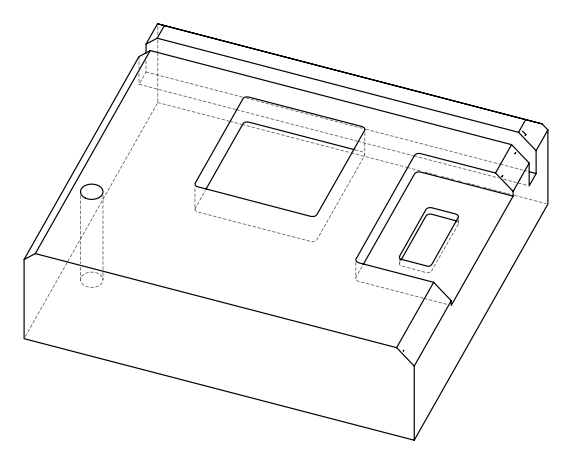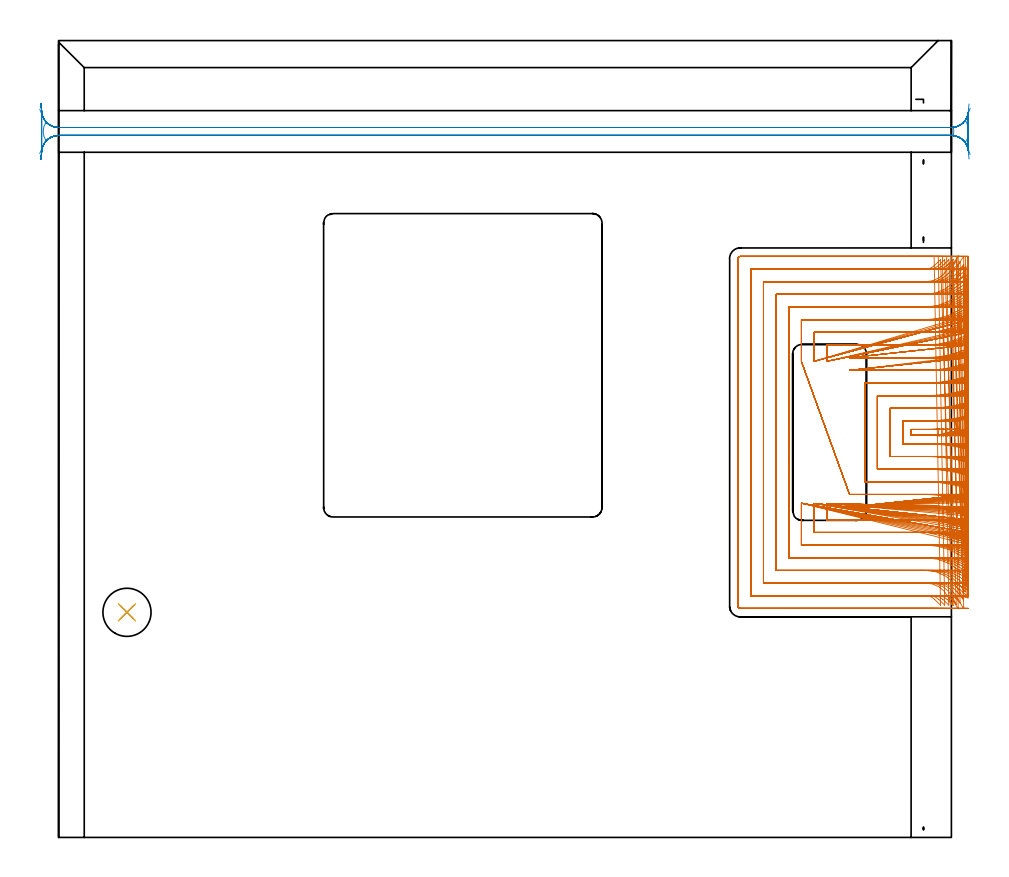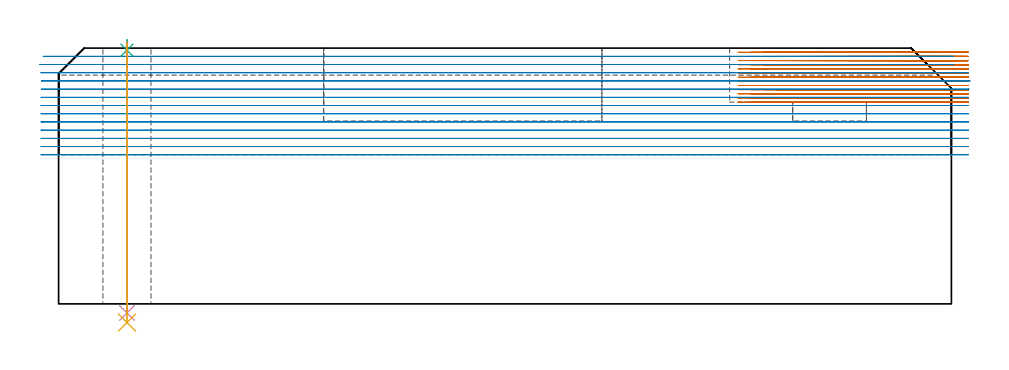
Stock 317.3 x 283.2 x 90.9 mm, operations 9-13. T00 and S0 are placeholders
(PLAN: 13 operations, 5 tool changes, 244.9 min)
(1 AREA_MILL | FG_CHAMFER_SURFACE | UGT0205_001 | 1.81 min | 4923 mm3)
(2 AREA_MILL_1 | FG_CHAMFER_SURFACE_1 | UGT0205_001 | 7.97 min | 10306 mm3)
(3 AREA_MILL_2 | FG_CHAMFER_SURFACE_2 | UGT0205_001 | 3.94 min | 8739 mm3)
(4 AREA_MILL_3 | FG_CHAMFER_SURFACE_3 | UGT0205_001 | 9.92 min | 14595 mm3)
(5 AREA_MILL_4 | FG_CHAMFER_SURFACE_4 | UGT0205_001 | 1.21 min | 2592 mm3)
(6 AREA_MILL_5 | FG_CHAMFER_SURFACE_5 | UGT0205_001 | 0.82 min | 968 mm3)
(7 MILL_RECTANGULAR_POCKET | POCKET_RECTANGULAR_STRAIGHT | NXT0201_008 | Follow Part, ap 1.5, ae 75% | 14.29 min | 42189 mm3)
(8 MILL_RECTANGULAR_POCKET_1 | POCKET_RECTANGULAR_STRAIGHT_1 | NXT0201_008 | Follow Part, ap 1.5, ae 75% | 85.88 min | 275939 mm3)
(9 MILL_SLOT | SLOT_PARTIAL_RECTANGULAR | NXT0201_008 | Follow Part, ap 1.5, ae 75% | 100.16 min | 165555 mm3)
(10 MILL_RECTANGULAR_SLOT | SLOT_RECTANGULAR | NXT0201_011 | Follow Part, ap 3, ae 75% | 18.06 min | 176289 mm3)
(11 SPOT_DRILL | STEP1HOLE | NXT0321_9005460120000 | 0.03 min | 5 mm3)
(12 DRILL_THROUGH_HOLE_INTO_CENTER | STEP1HOLE | NXT0301_065 | 0.39 min | 6287 mm3)
(13 DRILL_TO_ENLARGE_THROUGH_HOLE | STEP1HOLE | UGT0301_242 | 0.4 min | 14551 mm3)
(TOOL UGT0205_001 | Chamfer Mill 20 x 3 x 45 deg. | D20 FL50 Z2)
(TOOL NXT0201_008 | ENDMILL 6mm [2P460-0600-NA 1630] | D6 FL26 Z6)
(TOOL NXT0201_011 | ENDMILL 12mm [2P460-1200-NA 1630] | D12 FL38 Z6)
(TOOL NXT0321_9005460120000 | NC Spot Drill, 142deg, 12mm, Carbide, Uncoated | D12 PA142 FL30 Z2)
(TOOL NXT0301_065 | Carbide Drill 9.4mm [860.1-0940-075A1-MM 2214] | D9.4 PA140 FL98 Z2)
(TOOL UGT0301_242 | Twist Drill 17.1 mm | D17.1 PA118 FL130 Z2)
(OP 9 MILL_SLOT)
G17 G21 G94 G90
T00 M6
G54
G17 G0 G90 X323.244 Y145.26 S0 M3
G43 Z100.9 H1
Z89.423
G94 G1 X320.3 Y144.682 F250.
G2 X315.67 Y143.95 R63. F500.
G1 X312.936 Y142.714
G3 X308.152 Y142.9 R61.5
G1 X303.
Y145.
X308.155
G3 X312.936 Y145.186 R61.5
X312.936 Y142.714 R3.
G1 X315.67 Y143.95
G2 X320.3 Y143.218 R63.
G1 X323.244 Y142.639 F250.
X323.235 Y149.897
X320.3 Y149.275
G2 X308.155 Y148. R58.5 F500.
G1 X300.
Y139.9
X308.152
G2 X320.3 Y138.625 R58.5
G1 X323.235 Y138.002 F250.
X323.223 Y154.558
X320.3 Y153.883
G2 X308.155 Y152.5 R54. F500.
G1 X295.5
Y135.4
X308.152
G2 X320.3 Y134.016 R54.
G1 X323.223 Y133.341 F250.
X323.208 Y159.249
X320.3 Y158.513
G2 X308.155 Y157. R49.5 F500.
G1 X291.
Y130.9
X308.152
G2 X320.3 Y129.386 R49.5
G1 X323.208 Y128.65 F250.
X323.189 Y163.98
X320.3 Y163.17
G2 X308.155 Y161.5 R45. F500.
G1 X286.5
Y126.4
X308.152
G2 X320.3 Y124.729 R45.
G1 X323.189 Y123.919 F250.
X323.162 Y168.764
X320.3 Y167.864
G2 X308.155 Y166. R40.5 F500.
G1 X284.1
X281.1 F250.
G0 Z100.9
X323.124 Y173.623
Z89.423
G1 X320.3 Y172.611
G2 X308.155 Y170.5 R36. F500.
G1 X284.1
X281.1 F250.
G0 Z100.9
X323.068 Y178.592
Z89.423
G1 X320.3 Y177.435
G2 X308.155 Y175. R31.5 F500.
G1 X273.
Y172.2
Y169.2 F250.
G0 Z100.9
X322.979 Y183.735
Z89.423
G1 X320.3 Y182.386
G2 X308.155 Y179.5 R27. F500.
G1 X268.5
Y172.2
Y169.2 F250.
G0 Z100.9
X322.825 Y189.179
Z89.423
G1 X320.3 Y187.559
G2 X308.155 Y184. R22.5 F500.
G1 X264.
Y172.112
Y169.112 F250.
X281.1 Y121.9 F500.
X284.1 F250.
X308.152 F500.
G2 X320.3 Y120.035 R40.5
G1 X323.162 Y119.135 F250.
X281.1 Y117.4 F500.
X284.1 F250.
X308.152 F500.
G2 X320.3 Y115.288 R36.
G1 X323.124 Y114.276 F250.
X273. Y118.7 F500.
Y115.7 F250.
Y112.9 F500.
X308.152
G2 X320.3 Y110.463 R31.5
G1 X323.068 Y109.306 F250.
X268.5 Y118.7 F500.
Y115.7 F250.
Y108.4 F500.
X308.152
G2 X320.3 Y105.513 R27.
G1 X322.979 Y104.163 F250.
X264. Y118.782 F500.
Y115.782 F250.
Y103.9 F500.
X308.152
G2 X320.3 Y100.339 R22.5
G1 X322.825 Y98.719 F250.
X322.514 Y195.239
X320.3 Y193.215
G2 X308.155 Y188.5 R18. F500.
G1 X259.5
Y99.4
X308.152
G2 X320.3 Y94.682 R18.
G1 X322.514 Y92.658 F250.
X321.541 Y203.027
X320.175 Y200.355
G2 X308.155 Y193. R13.5 F500.
G1 X255.
Y94.9
X308.152
G2 X320.174 Y87.541 R13.5
G1 X321.539 Y84.869 F250.
X317.551 Y205.187 F500.
X316.217 Y202.5 F250.
G2 X308.155 Y197.5 R9. F500.
G1 X250.5
Y90.4
X308.152
G2 X316.214 Y85.4 R9.
G1 X317.547 Y82.712 F250.
X313.443 Y205.366 F500.
X311.293 Y203.274 F250.
G2 X308.155 Y202. R4.5 F500.
G1 X246.
Y85.9
X308.152
G2 X311.29 Y84.625 R4.5
G1 X313.44 Y82.533 F250.
X311.155 Y206.5 F500.
X308.155 F250.
X242.2 F500.
G3 X241.5 Y205.8 R0.7
G1 Y82.1
G3 X242.2 Y81.4 R0.7
G1 X308.152
X311.152 F250.
G0 Z100.9
X323.257 Y144.919
Z87.946
G1 X320.3 Y144.41
G2 X317.146 Y143.95 R63. F500.
G1 X314.413 Y142.714
G3 X309.631 Y142.9 R61.5
G1 X303.
Y145.
X309.629
G3 X314.413 Y145.186 R61.5
X314.413 Y142.714 R3.
G1 X317.146 Y143.95
G2 X320.3 Y143.49 R63.
G1 X323.257 Y142.982 F250.
X323.25 Y149.529
X320.3 Y148.982
G2 X309.629 Y148. R58.5 F500.
G1 X300.
Y139.9
X309.631
G2 X320.3 Y138.919 R58.5
G1 X323.25 Y138.372 F250.
X323.241 Y154.158
X320.3 Y153.565
G2 X309.629 Y152.5 R54. F500.
G1 X295.5
Y135.4
X309.631
G2 X320.3 Y134.336 R54.
G1 X323.241 Y133.743 F250.
X323.229 Y158.811
X320.3 Y158.164
G2 X309.629 Y157. R49.5 F500.
G1 X291.
Y130.9
X309.631
G2 X320.3 Y129.737 R49.5
G1 X323.229 Y129.09 F250.
X323.214 Y163.495
X320.3 Y162.784
G2 X309.629 Y161.5 R45. F500.
G1 X286.5
Y126.4
X309.631
G2 X320.3 Y125.117 R45.
G1 X323.214 Y124.406 F250.
X323.194 Y168.222
X320.3 Y167.431
G2 X309.629 Y166. R40.5 F500.
G1 X284.1
X281.1 F250.
G0 Z100.9
X323.165 Y173.007
Z87.946
G1 X320.3 Y172.118
G2 X309.629 Y170.5 R36. F500.
G1 X284.1
X281.1 F250.
G0 Z100.9
X323.123 Y177.879
Z87.946
G1 X320.3 Y176.863
G2 X309.629 Y175. R31.5 F500.
G1 X273.
Y172.2
Y169.2 F250.
G0 Z100.9
X323.056 Y182.884
Z87.946
G1 X320.3 Y181.698
G2 X309.629 Y179.5 R27. F500.
G1 X268.5
Y172.2
Y169.2 F250.
G0 Z100.9
X322.941 Y188.115
Z87.946
G1 X320.3 Y186.692
G2 X309.629 Y184. R22.5 F500.
G1 X264.
Y172.112
Y169.112 F250.
X281.1 Y121.9 F500.
X284.1 F250.
X309.631 F500.
G2 X320.3 Y120.47 R40.5
G1 X323.194 Y119.679 F250.
X281.1 Y117.4 F500.
X284.1 F250.
X309.631 F500.
G2 X320.3 Y115.783 R36.
G1 X323.165 Y114.894 F250.
X273. Y118.7 F500.
Y115.7 F250.
Y112.9 F500.
X309.631
G2 X320.3 Y111.038 R31.5
G1 X323.123 Y110.022 F250.
X268.5 Y118.7 F500.
Y115.7 F250.
Y108.4 F500.
X309.631
G2 X320.3 Y106.203 R27.
G1 X323.056 Y105.017 F250.
X264. Y118.782 F500.
Y115.782 F250.
Y103.9 F500.
X309.631
G2 X320.3 Y101.21 R22.5
G1 X322.941 Y99.787 F250.
X322.716 Y193.783
X320.3 Y192.005
G2 X309.629 Y188.5 R18. F500.
G1 X259.5
Y99.4
X309.631
G2 X320.3 Y95.898 R18.
G1 X322.716 Y94.12 F250.
X322.137 Y200.603
X320.3 Y198.231
G2 X309.629 Y193. R13.5 F500.
G1 X255.
Y94.9
X309.631
G2 X320.3 Y89.672 R13.5
G1 X322.138 Y87.302 F250.
X319.02 Y205.159 F500.
X317.679 Y202.476 F250.
G2 X309.629 Y197.5 R9. F500.
G1 X250.5
Y90.4
X309.631
G2 X317.682 Y85.424 R9.
G1 X319.023 Y82.741 F250.
X314.915 Y205.359 F500.
X312.762 Y203.27 F250.
G2 X309.629 Y202. R4.5 F500.
G1 X246.
Y85.9
X309.631
G2 X312.764 Y84.631 R4.5
G1 X314.918 Y82.542 F250.
X312.629 Y206.5 F500.
X309.629 F250.
X242.2 F500.
G3 X241.5 Y205.8 R0.7
G1 Y82.1
G3 X242.2 Y81.4 R0.7
G1 X309.631
X312.631 F250.
G0 Z100.9
X323.268 Y144.612
Z86.469
G1 X320.3 Y144.174
G2 X318.624 Y143.95 R63. F500.
G1 X315.891 Y142.714
G3 X311.108 Y142.9 R61.5
G1 X303.
Y145.
X311.107
G3 X315.891 Y145.186 R61.5
X315.891 Y142.714 R3.
G1 X318.624 Y143.95
G2 X320.3 Y143.726 R63.
G1 X323.268 Y143.288 F250.
X323.263 Y149.198
X320.3 Y148.727
G2 X311.107 Y148. R58.5 F500.
G1 X300.
Y139.9
X311.108
G2 X320.3 Y139.173 R58.5
G1 X323.263 Y138.702 F250.
X323.256 Y153.799
X320.3 Y153.288
G2 X311.107 Y152.5 R54. F500.
G1 X295.5
Y135.4
X311.108
G2 X320.3 Y134.612 R54.
G1 X323.256 Y134.101 F250.
X323.248 Y158.418
X320.3 Y157.861
G2 X311.107 Y157. R49.5 F500.
G1 X291.
Y130.9
X311.108
G2 X320.3 Y130.039 R49.5
G1 X323.248 Y129.482 F250.
X323.237 Y163.062
X320.3 Y162.449
G2 X311.107 Y161.5 R45. F500.
G1 X286.5
Y126.4
X311.108
G2 X320.3 Y125.451 R45.
G1 X323.237 Y124.838 F250.
X323.222 Y167.738
X320.3 Y167.057
G2 X311.107 Y166. R40.5 F500.
G1 X284.1
X281.1 F250.
G0 Z100.9
X323.201 Y172.46
Z86.469
G1 X320.3 Y171.694
G2 X311.107 Y170.5 R36. F500.
G1 X284.1
X281.1 F250.
G0 Z100.9
X323.169 Y177.247
Z86.469
G1 X320.3 Y176.371
G2 X311.107 Y175. R31.5 F500.
G1 X273.
Y172.2
Y169.2 F250.
G0 Z100.9
X323.121 Y182.135
Z86.469
G1 X320.3 Y181.113
G2 X311.107 Y179.5 R27. F500.
G1 X268.5
Y172.2
Y169.2 F250.
G0 Z100.9
X323.038 Y187.189
Z86.469
G1 X320.3 Y185.964
G2 X311.107 Y184. R22.5 F500.
G1 X264.
Y172.112
Y169.112 F250.
X281.1 Y121.9 F500.
X284.1 F250.
X311.108 F500.
G2 X320.3 Y120.843 R40.5
G1 X323.222 Y120.162 F250.
X281.1 Y117.4 F500.
X284.1 F250.
X311.108 F500.
G2 X320.3 Y116.207 R36.
G1 X323.201 Y115.441 F250.
X273. Y118.7 F500.
Y115.7 F250.
Y112.9 F500.
X311.108
G2 X320.3 Y111.529 R31.5
G1 X323.169 Y110.654 F250.
X268.5 Y118.7 F500.
Y115.7 F250.
Y108.4 F500.
X311.108
G2 X320.3 Y106.787 R27.
G1 X323.121 Y105.766 F250.
X264. Y118.782 F500.
Y115.782 F250.
Y103.9 F500.
X311.108
G2 X320.3 Y101.937 R22.5
G1 X323.038 Y100.711 F250.
X322.879 Y192.557
X320.3 Y191.025
G2 X311.107 Y188.5 R18. F500.
G1 X259.5
Y99.4
X311.108
G2 X320.3 Y96.876 R18.
G1 X322.879 Y95.344 F250.
X322.497 Y198.656
X320.3 Y196.614
G2 X311.107 Y193. R13.5 F500.
G1 X255.
Y94.9
X311.108
G2 X320.3 Y91.287 R13.5
G1 X322.497 Y89.244 F250.
X320.408 Y204.63
X318.917 Y202.027
G2 X311.107 Y197.5 R9. F500.
G1 X250.5
Y90.4
X311.108
G2 X318.917 Y85.873 R9.
G1 X320.409 Y83.27 F250.
X316.393 Y205.358 F500.
X314.24 Y203.27 F250.
G2 X311.107 Y202. R4.5 F500.
G1 X246.
Y85.9
X311.108
G2 X314.24 Y84.631 R4.5
G1 X316.394 Y82.543 F250.
X314.107 Y206.5 F500.
X311.107 F250.
X242.2 F500.
G3 X241.5 Y205.8 R0.7
G1 Y82.1
G3 X242.2 Y81.4 R0.7
G1 X311.108
X314.108 F250.
G0 Z100.9
X323.278 Y144.338
Z84.992
G1 X320.3 Y143.972
X320.123 Y143.95 F500.
X317.39 Y142.714
G3 X312.607 Y142.9 R61.5
G1 X303.
Y145.
X312.607
G3 X317.39 Y145.186 R61.5
X317.39 Y142.714 R3.
G1 X320.123 Y143.95
X320.3 Y143.928
X323.278 Y143.562 F250.
X323.274 Y148.903
X320.3 Y148.508
G2 X312.607 Y148. R58.5 F500.
G1 X300.
Y139.9
X312.607
G2 X320.3 Y139.392 R58.5
G1 X323.274 Y138.997 F250.
X323.269 Y153.478
X320.3 Y153.051
G2 X312.607 Y152.5 R54. F500.
G1 X295.5
Y135.4
X312.607
G2 X320.3 Y134.849 R54.
G1 X323.269 Y134.422 F250.
X323.264 Y158.068
X320.3 Y157.602
G2 X312.607 Y157. R49.5 F500.
G1 X291.
Y130.9
X312.607
G2 X320.3 Y130.298 R49.5
G1 X323.264 Y129.832 F250.
X323.256 Y162.675
X320.3 Y162.163
G2 X312.607 Y161.5 R45. F500.
G1 X286.5
Y126.4
X312.607
G2 X320.3 Y125.737 R45.
G1 X323.256 Y125.225 F250.
X323.245 Y167.307
X320.3 Y166.737
G2 X312.607 Y166. R40.5 F500.
G1 X284.1
X281.1 F250.
G0 Z100.9
X323.231 Y171.973
Z84.992
G1 X320.3 Y171.332
G2 X312.607 Y170.5 R36. F500.
G1 X284.1
X281.1 F250.
G0 Z100.9
X323.209 Y176.687
Z84.992
G1 X320.3 Y175.954
G2 X312.607 Y175. R31.5 F500.
G1 X273.
Y172.2
Y169.2 F250.
G0 Z100.9
X323.176 Y181.474
Z84.992
G1 X320.3 Y180.619
G2 X312.607 Y179.5 R27. F500.
G1 X268.5
Y172.2
Y169.2 F250.
G0 Z100.9
X323.119 Y186.382
Z84.992
G1 X320.3 Y185.356
G2 X312.607 Y184. R22.5 F500.
G1 X264.
Y172.112
Y169.112 F250.
X281.1 Y121.9 F500.
X284.1 F250.
X312.607 F500.
G2 X320.3 Y121.163 R40.5
G1 X323.245 Y120.593 F250.
X281.1 Y117.4 F500.
X284.1 F250.
X312.607 F500.
G2 X320.3 Y116.568 R36.
G1 X323.231 Y115.927 F250.
X273. Y118.7 F500.
Y115.7 F250.
Y112.9 F500.
X312.607
G2 X320.3 Y111.946 R31.5
G1 X323.209 Y111.213 F250.
X268.5 Y118.7 F500.
Y115.7 F250.
Y108.4 F500.
X312.607
G2 X320.3 Y107.281 R27.
G1 X323.176 Y106.426 F250.
X264. Y118.782 F500.
Y115.782 F250.
Y103.9 F500.
X312.607
G2 X320.3 Y102.544 R22.5
G1 X323.119 Y101.518 F250.
X323.012 Y191.509
X320.3 Y190.227
G2 X312.607 Y188.5 R18. F500.
G1 X259.5
Y99.4
X312.607
G2 X320.3 Y97.673 R18.
G1 X323.012 Y96.391 F250.
X322.765 Y197.116
X320.3 Y195.407
G2 X312.607 Y193. R13.5 F500.
G1 X255.
Y94.9
X312.607
G2 X320.3 Y92.493 R13.5
G1 X322.765 Y90.784 F250.
X321.656 Y203.651
X319.896 Y201.221
G2 X312.607 Y197.5 R9. F500.
G1 X250.5
Y90.4
X312.607
G2 X319.871 Y86.713 R9.
G1 X321.642 Y84.291 F250.
X317.918 Y205.48 F500.
X315.813 Y203.343 F250.
G2 X312.607 Y202. R4.5 F500.
G1 X246.
Y85.9
X312.607
G2 X315.823 Y84.547 R4.5
G1 X317.921 Y82.403 F250.
X315.607 Y206.5 F500.
X312.607 F250.
X242.2 F500.
G3 X241.5 Y205.8 R0.7
G1 Y82.1
G3 X242.2 Y81.4 R0.7
G1 X312.607
X315.607 F250.
G0 Z100.9
X323.284 Y148.616
Z83.515
G1 X320.3 Y148.308
G2 X318.852 Y148.177 R58.5 F500.
G1 X319.086 Y145.186
G3 X319.086 Y142.714 R3.
X314.303 Y142.9 R61.5
G1 X303.
Y145.
X314.302
G3 X319.086 Y145.186 R61.5
G1 X318.852 Y148.177
G2 X314.302 Y148. R58.5
G1 X300.
Y139.9
X314.303
G2 X320.3 Y139.592 R58.5
G1 X323.284 Y139.284 F250.
X323.281 Y153.167
X320.3 Y152.834
G2 X314.302 Y152.5 R54. F500.
G1 X295.5
Y135.4
X314.303
G2 X320.3 Y135.066 R54.
G1 X323.281 Y134.733 F250.
X323.278 Y157.728
X320.3 Y157.365
G2 X314.302 Y157. R49.5 F500.
G1 X291.
Y130.9
X314.303
G2 X320.3 Y130.535 R49.5
G1 X323.278 Y130.172 F250.
X323.273 Y162.301
X320.3 Y161.902
G2 X314.302 Y161.5 R45. F500.
G1 X286.5
Y126.4
X314.303
G2 X320.3 Y125.999 R45.
G1 X323.273 Y125.599 F250.
X323.267 Y166.891
X320.3 Y166.447
G2 X314.302 Y166. R40.5 F500.
G1 X284.1
X281.1 F250.
G0 Z100.9
X323.258 Y171.503
Z83.515
G1 X320.3 Y171.003
G2 X314.302 Y170.5 R36. F500.
G1 X284.1
X281.1 F250.
G0 Z100.9
X323.245 Y176.148
Z83.515
G1 X320.3 Y175.576
G2 X314.302 Y175. R31.5 F500.
G1 X273.
Y172.2
Y169.2 F250.
X323.225 Y180.841 F500.
X320.3 Y180.175 F250.
G2 X314.302 Y179.5 R27. F500.
G1 X268.5
Y172.2
Y169.2 F250.
X323.191 Y185.614 F500.
X320.3 Y184.814 F250.
G2 X314.302 Y184. R22.5 F500.
G1 X264.
Y172.112
Y169.112 F250.
X281.1 Y121.9 F500.
X284.1 F250.
X314.303 F500.
G2 X320.3 Y121.454 R40.5
G1 X323.267 Y121.009 F250.
X281.1 Y117.4 F500.
X284.1 F250.
X314.303 F500.
G2 X320.3 Y116.897 R36.
G1 X323.258 Y116.397 F250.
X273. Y118.7 F500.
Y115.7 F250.
Y112.9 F500.
X314.303
G2 X320.3 Y112.324 R31.5
G1 X323.245 Y111.753 F250.
X268.5 Y118.7 F500.
Y115.7 F250.
Y108.4 F500.
X314.303
G2 X320.3 Y107.726 R27.
G1 X323.225 Y107.059 F250.
X264. Y118.782 F500.
Y115.782 F250.
Y103.9 F500.
X314.303
G2 X320.3 Y103.086 R22.5
G1 X323.191 Y102.287 F250.
X323.129 Y190.528
X320.3 Y189.529
G2 X314.302 Y188.5 R18. F500.
G1 X259.5
Y99.4
X314.303
G2 X320.3 Y98.372 R18.
G1 X323.129 Y97.372 F250.
X322.988 Y195.739
X320.3 Y194.406
G2 X314.302 Y193. R13.5 F500.
G1 X255.
Y94.9
X314.303
G2 X320.3 Y93.495 R13.5
G1 X322.988 Y92.162 F250.
X322.537 Y201.789
X320.3 Y199.79
G2 X314.302 Y197.5 R9. F500.
G1 X250.5
Y90.4
X314.303
G2 X320.3 Y88.111 R9.
G1 X322.537 Y86.112 F250.
X319.708 Y206.644 F500.
X318.111 Y204.104 F250.
G2 X314.302 Y202. R4.5 F500.
G1 X246.
Y85.9
X314.303
G2 X318.112 Y83.797 R4.5
G1 X319.71 Y81.258 F250.
X317.302 Y206.5 F500.
X314.302 F250.
X242.2 F500.
G3 X241.5 Y205.8 R0.7
G1 Y82.1
G3 X242.2 Y81.4 R0.7
G1 X314.303
X317.303 F250.
G0 Z100.9
X323.294 Y142.571
Z82.038
G1 X320.3 Y142.768
G3 X316.267 Y142.9 R61.5 F500.
G1 X303.
Y145.
X316.262
G3 X320.3 Y145.133 R61.5
G1 Y148.14
G2 X316.262 Y148. R58.5
G1 X300.
Y139.9
X316.267
G2 X320.3 Y139.761 R58.5
G1 X323.293 Y139.554 F250.
X323.292 Y152.875
X320.3 Y152.651
G2 X316.262 Y152.5 R54. F500.
G1 X295.5
Y135.4
X316.267
G2 X320.3 Y135.249 R54.
G1 X323.292 Y135.025 F250.
X323.29 Y157.41
X320.3 Y157.165
G2 X316.262 Y157. R49.5 F500.
G1 X291.
Y130.9
X316.267
G2 X320.3 Y130.735 R49.5
G1 X323.29 Y130.491 F250.
X323.288 Y161.951
X320.3 Y161.682
G2 X316.262 Y161.5 R45. F500.
G1 X286.5
Y126.4
X316.267
G2 X320.3 Y126.219 R45.
G1 X323.288 Y125.95 F250.
X323.285 Y166.501
X320.3 Y166.202
G2 X316.262 Y166. R40.5 F500.
G1 X284.1
X281.1 F250.
X323.281 Y171.064 F500.
X320.3 Y170.727 F250.
G2 X316.262 Y170.5 R36. F500.
G1 X284.1
X281.1 F250.
G0 Z100.9
X323.275 Y175.644
Z82.038
G1 X320.3 Y175.26
G2 X316.262 Y175. R31.5 F500.
G1 X273.
Y172.2
Y169.2 F250.
X323.266 Y180.252 F500.
X320.3 Y179.804 F250.
G2 X316.262 Y179.5 R27. F500.
G1 X268.5
Y172.2
Y169.2 F250.
X323.251 Y184.904 F500.
X320.3 Y184.365 F250.
G2 X316.262 Y184. R22.5 F500.
G1 X264.
Y172.112
Y169.112 F250.
X281.1 Y121.9 F500.
X284.1 F250.
X316.267 F500.
G2 X320.3 Y121.699 R40.5
G1 X323.285 Y121.4 F250.
X281.1 Y117.4 F500.
X284.1 F250.
X316.267 F500.
G2 X320.3 Y117.173 R36.
G1 X323.281 Y116.837 F250.
X273. Y118.7 F500.
Y115.7 F250.
Y112.9 F500.
X316.267
G2 X320.3 Y112.641 R31.5
G1 X323.275 Y112.257 F250.
X268.5 Y118.7 F500.
Y115.7 F250.
Y108.4 F500.
X316.267
G2 X320.3 Y108.097 R27.
G1 X323.266 Y107.649 F250.
X264. Y118.782 F500.
Y115.782 F250.
Y103.9 F500.
X316.267
G2 X320.3 Y103.536 R22.5
G1 X323.251 Y102.998 F250.
X323.224 Y189.632
X320.3 Y188.959
G2 X316.262 Y188.5 R18. F500.
G1 X259.5
Y99.4
X316.267
G2 X320.3 Y98.942 R18.
G1 X323.224 Y98.27 F250.
X323.163 Y194.515
X320.3 Y193.618
G2 X316.262 Y193. R13.5 F500.
G1 X255.
Y94.9
X316.267
G2 X320.3 Y94.284 R13.5
G1 X323.163 Y93.387 F250.
X322.981 Y199.802
X320.3 Y198.457
G2 X316.262 Y197.5 R9. F500.
G1 X250.5
Y90.4
X316.267
G2 X320.3 Y89.446 R9.
G1 X322.982 Y88.101 F250.
X321.671 Y206.504
X320.008 Y204.006
G2 X316.262 Y202. R4.5 F500.
G1 X246.
Y85.9
X316.267
G2 X320.01 Y83.898 R4.5
G1 X321.675 Y81.402 F250.
X319.262 Y206.5 F500.
X316.262 F250.
X242.2 F500.
G3 X241.5 Y205.8 R0.7
G1 Y82.1
G3 X242.2 Y81.4 R0.7
G1 X316.267
X319.267 F250.
G0 Z100.9
X323.3 Y142.842
Z80.561
G1 X320.3 Y142.892
G3 X319.288 Y142.9 R61.5 F500.
G1 X303.
Y145.
X319.266
G3 X320.3 Y145.009 R61.5
G1 Y148.009
G2 X319.266 Y148. R58.5
G1 X300.
Y139.9
X319.288
G2 X320.3 Y139.891 R58.5
G1 X323.3 Y139.839 F250.
X323.299 Y152.567
X320.3 Y152.51
G2 X319.266 Y152.5 R54. F500.
G1 X295.5
Y135.4
X319.288
G2 X320.3 Y135.391 R54.
G1 X323.299 Y135.334 F250.
Y157.073
X320.3 Y157.011
G2 X319.266 Y157. R49.5 F500.
G1 X291.
Y130.9
X319.288
G2 X320.3 Y130.89 R49.5
G1 X323.299 Y130.828 F250.
Y161.581
X320.3 Y161.512
G2 X319.266 Y161.5 R45. F500.
G1 X286.5
Y126.4
X319.288
G2 X320.3 Y126.389 R45.
G1 X323.299 Y126.321 F250.
Y166.09
X320.3 Y166.013
G2 X319.266 Y166. R40.5 F500.
G1 X284.1
X281.1 F250.
X323.299 Y170.601 F500.
X320.3 Y170.515 F250.
G2 X319.266 Y170.5 R36. F500.
G1 X284.1
X281.1 F250.
X323.298 Y175.115 F500.
X320.3 Y175.017 F250.
G2 X319.266 Y175. R31.5 F500.
G1 X273.
Y172.2
Y169.2 F250.
X323.298 Y179.635 F500.
X320.3 Y179.52 F250.
G2 X319.266 Y179.5 R27. F500.
G1 X268.5
Y172.2
Y169.2 F250.
X323.297 Y184.162 F500.
X320.3 Y184.024 F250.
G2 X319.266 Y184. R22.5 F500.
G1 X264.
Y172.112
Y169.112 F250.
X281.1 Y121.9 F500.
X284.1 F250.
X319.288 F500.
G2 X320.3 Y121.887 R40.5
G1 X323.299 Y121.812 F250.
X281.1 Y117.4 F500.
X284.1 F250.
X319.288 F500.
G2 X320.3 Y117.386 R36.
G1 X323.299 Y117.301 F250.
X273. Y118.7 F500.
Y115.7 F250.
Y112.9 F500.
X319.288
G2 X320.3 Y112.884 R31.5
G1 X323.298 Y112.787 F250.
X268.5 Y118.7 F500.
Y115.7 F250.
Y108.4 F500.
X319.288
G2 X320.3 Y108.381 R27.
G1 X323.298 Y108.269 F250.
X264. Y118.782 F500.
Y115.782 F250.
Y103.9 F500.
X319.288
G2 X320.3 Y103.877 R22.5
G1 X323.297 Y103.742 F250.
X323.295 Y188.702
X320.3 Y188.53
G2 X319.266 Y188.5 R18. F500.
G1 X259.5
Y99.4
X319.288
G2 X320.3 Y99.372 R18.
G1 X323.295 Y99.203 F250.
X323.291 Y193.269
X320.3 Y193.04
G2 X319.266 Y193. R13.5 F500.
G1 X255.
Y94.9
X319.288
G2 X320.3 Y94.862 R13.5
G1 X323.292 Y94.637 F250.
X323.28 Y197.904
X320.3 Y197.56
G2 X319.266 Y197.5 R9. F500.
G1 X250.5
Y90.4
X319.288
G2 X320.3 Y90.343 R9.
G1 X323.281 Y90.005 F250.
X323.22 Y202.81
X320.3 Y202.12
G2 X319.266 Y202. R4.5 F500.
G1 X246.
Y85.9
X319.288
G2 X320.3 Y85.785 R4.5
G1 X323.223 Y85.11 F250.
X322.266 Y206.5
X319.266
X242.2 F500.
G3 X241.5 Y205.8 R0.7
G1 Y82.1
G3 X242.2 Y81.4 R0.7
G1 X319.288
X322.288 F250.
G0 X323.3 Y142.896 Z79.085
G1 X320.3 Y142.9
X320.221 F500.
X303.
Y145.
X320.214
X320.3
Y148.
X320.214
X300.
Y139.9
X320.221
X320.3
X323.3 Y139.896 F250.
Y152.505
X320.3 Y152.5
X320.214 F500.
X295.5
Y135.4
X320.221
X320.3
X323.3 Y135.396 F250.
Y157.005
X320.3 Y157.
X320.214 F500.
X291.
Y130.9
X320.221
X320.3
X323.3 Y130.895 F250.
Y161.506
X320.3 Y161.5
X320.214 F500.
X286.5
Y126.4
X320.221
X320.3
X323.3 Y126.395 F250.
Y166.006
X320.3 Y166.
X320.214 F500.
X284.1
X281.1 F250.
X323.3 Y170.507 F500.
X320.3 Y170.5 F250.
X320.214 F500.
X284.1
X281.1 F250.
X323.3 Y175.008 F500.
X320.3 Y175. F250.
X320.214 F500.
X273.
Y172.2
Y169.2 F250.
X323.3 Y179.51 F500.
X320.3 Y179.5 F250.
X320.214 F500.
X268.5
Y172.2
Y169.2 F250.
X323.3 Y184.012 F500.
X320.3 Y184. F250.
X320.214 F500.
X264.
Y172.112
Y169.112 F250.
X281.1 Y121.9 F500.
X284.1 F250.
X320.221 F500.
X320.3
X323.3 Y121.894 F250.
X281.1 Y117.4 F500.
X284.1 F250.
X320.221 F500.
X320.3
X323.3 Y117.393 F250.
X273. Y118.7 F500.
Y115.7 F250.
Y112.9 F500.
X320.221
X320.3
X323.3 Y112.892 F250.
X268.5 Y118.7 F500.
Y115.7 F250.
Y108.4 F500.
X320.221
X320.3
X323.3 Y108.391 F250.
X264. Y118.782 F500.
Y115.782 F250.
Y103.9 F500.
X320.221
X320.3
X323.3 Y103.889 F250.
Y188.514
X320.3 Y188.5
X320.214 F500.
X259.5
Y99.4
X320.221
X320.3
X323.3 Y99.387 F250.
Y193.019
X320.3 Y193.
X320.214 F500.
X255.
Y94.9
X320.221
X320.3
X323.3 Y94.882 F250.
Y197.529
X320.3 Y197.5
X320.214 F500.
X250.5
Y90.4
X320.221
X320.3
X323.3 Y90.373 F250.
X323.299 Y202.058
X320.3 Y202.001
X320.214 Y202. F500.
X246.
Y85.9
X320.221
X320.3 Y85.899
X323.3 Y85.847 F250.
X323.214 Y206.5
X320.214
X242.2 F500.
G3 X241.5 Y205.8 R0.7
G1 Y82.1
G3 X242.2 Y81.4 R0.7
G1 X320.221
X323.221 F250.
G0 X323.3 Y142.9 Z77.608
G1 X320.3
X303. F500.
Y145.
X320.3
Y148.
X300.
Y139.9
X320.3
X323.3 F250.
Y152.5
X320.3
X295.5 F500.
Y135.4
X320.3
X323.3 F250.
Y157.
X320.3
X291. F500.
Y130.9
X320.3
X323.3 F250.
Y161.5
X320.3
X286.5 F500.
Y126.4
X320.3
X323.3 F250.
Y166.
X320.3
X284.1 F500.
X281.1 F250.
X323.3 Y170.5 F500.
X320.3 F250.
X284.1 F500.
X281.1 F250.
X323.3 Y175. F500.
X320.3 F250.
X273. F500.
Y172.2
Y169.2 F250.
X323.3 Y179.5 F500.
X320.3 F250.
X268.5 F500.
Y172.2
Y169.2 F250.
X323.3 Y184. F500.
X320.3 F250.
X264. F500.
Y172.112
Y169.112 F250.
X281.1 Y121.9 F500.
X284.1 F250.
X320.3 F500.
X323.3 F250.
X281.1 Y117.4 F500.
X284.1 F250.
X320.3 F500.
X323.3 F250.
X273. Y118.7 F500.
Y115.7 F250.
Y112.9 F500.
X320.3
X323.3 F250.
X268.5 Y118.7 F500.
Y115.7 F250.
Y108.4 F500.
X320.3
X323.3 F250.
X264. Y118.782 F500.
Y115.782 F250.
Y103.9 F500.
X320.3
X323.3 F250.
Y188.5
X320.3
X259.5 F500.
Y99.4
X320.3
X323.3 F250.
Y193.
X320.3
X255. F500.
Y94.9
X320.3
X323.3 F250.
Y197.5
X320.3
X250.5 F500.
Y90.4
X320.3
X323.3 F250.
Y202.
X320.3
X246. F500.
Y85.9
X320.3
X323.3 F250.
Y206.5
X320.3
X242.2 F500.
G3 X241.5 Y205.8 R0.7
G1 Y82.1
G3 X242.2 Y81.4 R0.7
G1 X320.3
X323.3 F250.
G0 Y142.9 Z76.131
G1 X320.3
X303. F500.
Y145.
X320.3
Y148.
X300.
Y139.9
X320.3
X323.3 F250.
Y152.5
X320.3
X295.5 F500.
Y135.4
X320.3
X323.3 F250.
Y157.
X320.3
X291. F500.
Y130.9
X320.3
X323.3 F250.
Y161.5
X320.3
X286.5 F500.
Y126.4
X320.3
X323.3 F250.
Y166.
X320.3
X284.1 F500.
X281.1 F250.
X323.3 Y170.5 F500.
X320.3 F250.
X284.1 F500.
X281.1 F250.
X323.3 Y175. F500.
X320.3 F250.
X273. F500.
Y172.2
Y169.2 F250.
X323.3 Y179.5 F500.
X320.3 F250.
X268.5 F500.
Y172.2
Y169.2 F250.
X323.3 Y184. F500.
X320.3 F250.
X264. F500.
Y172.112
Y169.112 F250.
X281.1 Y121.9 F500.
X284.1 F250.
X320.3 F500.
X323.3 F250.
X281.1 Y117.4 F500.
X284.1 F250.
X320.3 F500.
X323.3 F250.
X273. Y118.7 F500.
Y115.7 F250.
Y112.9 F500.
X320.3
X323.3 F250.
X268.5 Y118.7 F500.
Y115.7 F250.
Y108.4 F500.
X320.3
X323.3 F250.
X264. Y118.782 F500.
Y115.782 F250.
Y103.9 F500.
X320.3
X323.3 F250.
Y188.5
X320.3
X259.5 F500.
Y99.4
X320.3
X323.3 F250.
Y193.
X320.3
X255. F500.
Y94.9
X320.3
X323.3 F250.
Y197.5
X320.3
X250.5 F500.
Y90.4
X320.3
X323.3 F250.
Y202.
X320.3
X246. F500.
Y85.9
X320.3
X323.3 F250.
Y206.5
X320.3
X242.2 F500.
G3 X241.5 Y205.8 R0.7
G1 Y82.1
G3 X242.2 Y81.4 R0.7
G1 X320.3
X323.3 F250.
G0 Y142.9 Z74.654
G1 X320.3
X303. F500.
Y145.
X320.3
Y148.
X300.
Y139.9
X320.3
X323.3 F250.
Y152.5
X320.3
X295.5 F500.
Y135.4
X320.3
X323.3 F250.
Y157.
X320.3
X291. F500.
Y130.9
X320.3
X323.3 F250.
Y161.5
X320.3
X286.5 F500.
Y126.4
X320.3
X323.3 F250.
Y166.
X320.3
X284.1 F500.
X281.1 F250.
X323.3 Y170.5 F500.
X320.3 F250.
X284.1 F500.
X281.1 F250.
X323.3 Y175. F500.
X320.3 F250.
X273. F500.
Y172.2
Y169.2 F250.
X323.3 Y179.5 F500.
X320.3 F250.
X268.5 F500.
Y172.2
Y169.2 F250.
X323.3 Y184. F500.
X320.3 F250.
X264. F500.
Y172.112
Y169.112 F250.
X281.1 Y121.9 F500.
X284.1 F250.
X320.3 F500.
X323.3 F250.
X281.1 Y117.4 F500.
X284.1 F250.
X320.3 F500.
X323.3 F250.
X273. Y118.7 F500.
Y115.7 F250.
Y112.9 F500.
X320.3
X323.3 F250.
X268.5 Y118.7 F500.
Y115.7 F250.
Y108.4 F500.
X320.3
X323.3 F250.
X264. Y118.782 F500.
Y115.782 F250.
Y103.9 F500.
X320.3
X323.3 F250.
Y188.5
X320.3
X259.5 F500.
Y99.4
X320.3
X323.3 F250.
Y193.
X320.3
X255. F500.
Y94.9
X320.3
X323.3 F250.
Y197.5
X320.3
X250.5 F500.
Y90.4
X320.3
X323.3 F250.
Y202.
X320.3
X246. F500.
Y85.9
X320.3
X323.3 F250.
Y206.5
X320.3
X242.2 F500.
G3 X241.5 Y205.8 R0.7
G1 Y82.1
G3 X242.2 Y81.4 R0.7
G1 X320.3
X323.3 F250.
G0 Y142.9 Z73.177
G1 X320.3
X303. F500.
Y145.
X320.3
Y148.
X300.
Y139.9
X320.3
X323.3 F250.
Y152.5
X320.3
X295.5 F500.
Y135.4
X320.3
X323.3 F250.
Y157.
X320.3
X291. F500.
Y130.9
X320.3
X323.3 F250.
Y161.5
X320.3
X286.5 F500.
Y126.4
X320.3
X323.3 F250.
Y166.
X320.3
X284.1 F500.
X281.1 F250.
X323.3 Y170.5 F500.
X320.3 F250.
X284.1 F500.
X281.1 F250.
X323.3 Y175. F500.
X320.3 F250.
X273. F500.
Y172.2
Y169.2 F250.
X323.3 Y179.5 F500.
X320.3 F250.
X268.5 F500.
Y172.2
Y169.2 F250.
X323.3 Y184. F500.
X320.3 F250.
X264. F500.
Y172.112
Y169.112 F250.
X281.1 Y121.9 F500.
X284.1 F250.
X320.3 F500.
X323.3 F250.
X281.1 Y117.4 F500.
X284.1 F250.
X320.3 F500.
X323.3 F250.
X273. Y118.7 F500.
Y115.7 F250.
Y112.9 F500.
X320.3
X323.3 F250.
X268.5 Y118.7 F500.
Y115.7 F250.
Y108.4 F500.
X320.3
X323.3 F250.
X264. Y118.782 F500.
Y115.782 F250.
Y103.9 F500.
X320.3
X323.3 F250.
Y188.5
X320.3
X259.5 F500.
Y99.4
X320.3
X323.3 F250.
Y193.
X320.3
X255. F500.
Y94.9
X320.3
X323.3 F250.
Y197.5
X320.3
X250.5 F500.
Y90.4
X320.3
X323.3 F250.
Y202.
X320.3
X246. F500.
Y85.9
X320.3
X323.3 F250.
Y206.5
X320.3
X242.2 F500.
G3 X241.5 Y205.8 R0.7
G1 Y82.1
G3 X242.2 Y81.4 R0.7
G1 X320.3
X323.3 F250.
G0 Y142.9 Z71.7
G1 X320.3
X303. F500.
Y145.
X320.3
Y148.
X300.
Y139.9
X320.3
X323.3 F250.
Y152.5
X320.3
X295.5 F500.
Y135.4
X320.3
X323.3 F250.
Y157.
X320.3
X291. F500.
Y130.9
X320.3
X323.3 F250.
Y161.5
X320.3
X286.5 F500.
Y126.4
X320.3
X323.3 F250.
Y166.
X320.3
X284.1 F500.
X281.1 F250.
X323.3 Y170.5 F500.
X320.3 F250.
X284.1 F500.
X281.1 F250.
X323.3 Y175. F500.
X320.3 F250.
X273. F500.
Y172.2
Y169.2 F250.
X323.3 Y179.5 F500.
X320.3 F250.
X268.5 F500.
Y172.2
Y169.2 F250.
X323.3 Y184. F500.
X320.3 F250.
X264. F500.
Y172.112
Y169.112 F250.
X281.1 Y121.9 F500.
X284.1 F250.
X320.3 F500.
X323.3 F250.
X281.1 Y117.4 F500.
X284.1 F250.
X320.3 F500.
X323.3 F250.
X273. Y118.7 F500.
Y115.7 F250.
Y112.9 F500.
X320.3
X323.3 F250.
X268.5 Y118.7 F500.
Y115.7 F250.
Y108.4 F500.
X320.3
X323.3 F250.
X264. Y118.782 F500.
Y115.782 F250.
Y103.9 F500.
X320.3
X323.3 F250.
Y188.5
X320.3
X259.5 F500.
Y99.4
X320.3
X323.3 F250.
Y193.
X320.3
X255. F500.
Y94.9
X320.3
X323.3 F250.
Y197.5
X320.3
X250.5 F500.
Y90.4
X320.3
X323.3 F250.
Y202.
X320.3
X246. F500.
Y85.9
X320.3
X323.3 F250.
Y206.5
X320.3
X242.2 F500.
G3 X241.5 Y205.8 R0.7
G1 Y82.1
G3 X242.2 Y81.4 R0.7
G1 X320.3
X323.3 F250.
G0 Z100.9
M5
M2
(OP 10 MILL_RECTANGULAR_SLOT)
G17 G21 G94 G90
T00 M6
G54
G17 G0 G90 X318.015 Y252.3 S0 M3
G43 Z100.9 H1
Z87.985
G94 G1 X315.015 F250.
X0. F500.
G2 X-4.443 Y254.267 R6.
G3 X-4.443 Y247.532 R6.
G2 X0. Y249.5 R6.
G1 X315.017
X318.017 F250.
G0 Z100.9
X-6.693 Y243.045
Z85.069
G1 X-5.536 Y245.813
G2 X0. Y249.5 R6. F500.
G1 X317.3
G2 X317.98 Y249.461 R6.
G3 X317.978 Y252.338 R6.
G2 X317.3 Y252.3 R6.
G1 X0.
G2 X-5.536 Y255.987 R6.
G1 X-6.693 Y258.755 F250.
G0 X-6.314 Y241.234 Z82.154
G1 X-5.958 Y244.213
G2 X0. Y249.5 R6. F500.
G1 X317.3
G2 X322.215 Y246.941 R6.
G3 X323.3 Y250.382 R6.
G1 Y251.418
G3 X322.215 Y254.859 R6.
G2 X317.3 Y252.3 R6.
G1 X0.
G2 X-5.957 Y257.586 R6.
G1 X-6.314 Y260.564 F250.
G0 Z100.9
X323.955 Y259.144
Z79.238
G1 X322.961 Y256.313
G2 X317.3 Y252.3 R6. F500.
G1 X0.
G2 X-5.99 Y257.954 R6.
G1 X-6.
Y243.846
X-5.99
G2 X0. Y249.5 R6.
G1 X317.3
G2 X322.961 Y245.487 R6.
G1 X323.955 Y242.656 F250.
G0 X323.57 Y260.686 Z76.323
G1 X323.27 Y257.701
G2 X317.3 Y252.3 R6. F500.
G1 X0.
G2 X-5.99 Y257.954 R6.
G1 X-6.
Y243.846
X-5.99
G2 X0. Y249.5 R6.
G1 X317.3
G2 X323.27 Y244.099 R6.
G1 X323.57 Y241.114 F250.
G0 Z100.9
X-6.27
Z73.408
G1 X-5.97 Y244.099
G2 X0. Y249.5 R6. F500.
G1 X317.3
G2 X323.27 Y244.099 R6.
G1 X323.3
Y257.701
X323.27
G2 X317.3 Y252.3 R6.
G1 X0.
G2 X-5.97 Y257.701 R6.
G1 X-6.27 Y260.686 F250.
G0 Y241.114 Z70.492
G1 X-5.97 Y244.099
G2 X0. Y249.5 R6. F500.
G1 X317.3
G2 X323.27 Y244.099 R6.
G1 X323.3
Y257.701
X323.27
G2 X317.3 Y252.3 R6.
G1 X0.
G2 X-5.97 Y257.701 R6.
G1 X-6.27 Y260.686 F250.
G0 Y241.114 Z67.577
G1 X-5.97 Y244.099
G2 X0. Y249.5 R6. F500.
G1 X317.3
G2 X323.27 Y244.099 R6.
G1 X323.3
Y257.701
X323.27
G2 X317.3 Y252.3 R6.
G1 X0.
G2 X-5.97 Y257.701 R6.
G1 X-6.27 Y260.686 F250.
G0 Y241.114 Z64.662
G1 X-5.97 Y244.099
G2 X0. Y249.5 R6. F500.
G1 X317.3
G2 X323.27 Y244.099 R6.
G1 X323.3
Y257.701
X323.27
G2 X317.3 Y252.3 R6.
G1 X0.
G2 X-5.97 Y257.701 R6.
G1 X-6.27 Y260.686 F250.
G0 Y241.114 Z61.746
G1 X-5.97 Y244.099
G2 X0. Y249.5 R6. F500.
G1 X317.3
G2 X323.27 Y244.099 R6.
G1 X323.3
Y257.701
X323.27
G2 X317.3 Y252.3 R6.
G1 X0.
G2 X-5.97 Y257.701 R6.
G1 X-6.27 Y260.686 F250.
G0 Y241.114 Z58.831
G1 X-5.97 Y244.099
G2 X0. Y249.5 R6. F500.
G1 X317.3
G2 X323.27 Y244.099 R6.
G1 X323.3
Y257.701
X323.27
G2 X317.3 Y252.3 R6.
G1 X0.
G2 X-5.97 Y257.701 R6.
G1 X-6.27 Y260.686 F250.
G0 Y241.114 Z55.915
G1 X-5.97 Y244.099
G2 X0. Y249.5 R6. F500.
G1 X317.3
G2 X323.27 Y244.099 R6.
G1 X323.3
Y257.701
X323.27
G2 X317.3 Y252.3 R6.
G1 X0.
G2 X-5.97 Y257.701 R6.
G1 X-6.27 Y260.686 F250.
G0 Y241.114 Z53.
G1 X-5.97 Y244.099
G2 X0. Y249.5 R6. F500.
G1 X317.3
G2 X323.27 Y244.099 R6.
G1 X323.3
Y257.701
X323.27
G2 X317.3 Y252.3 R6.
G1 X0.
G2 X-5.97 Y257.701 R6.
G1 X-6.27 Y260.686 F250.
G0 Z100.9
M5
M2
(OP 11 SPOT_DRILL)
G17 G21 G94 G90
T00 M6
G54
G17 G0 G90 X24.3 Y80. S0 M3
G43 Z100.9 H0
G94 G81 G98 Z90.164 F250. R93.9
G80
M5
M2
(OP 12 DRILL_THROUGH_HOLE_INTO_CENTER)
G17 G21 G94 G90
T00 M6
G54
G17 G0 G90 X24.3 Y80. S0 M3
G43 Z100.9 H1
G94 G73 G98 Z-3.211 F250. Q8.556 R92.9
G80
M5
M2
(OP 13 DRILL_TO_ENLARGE_THROUGH_HOLE)
G17 G21 G94 G90
T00 M6
G54
G17 G0 G90 X24.3 Y80. S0 M3
G43 Z100.9 H0
G94 G73 G98 Z-6.637 F250. Q16.256 R92.9
G80
M5
M2
